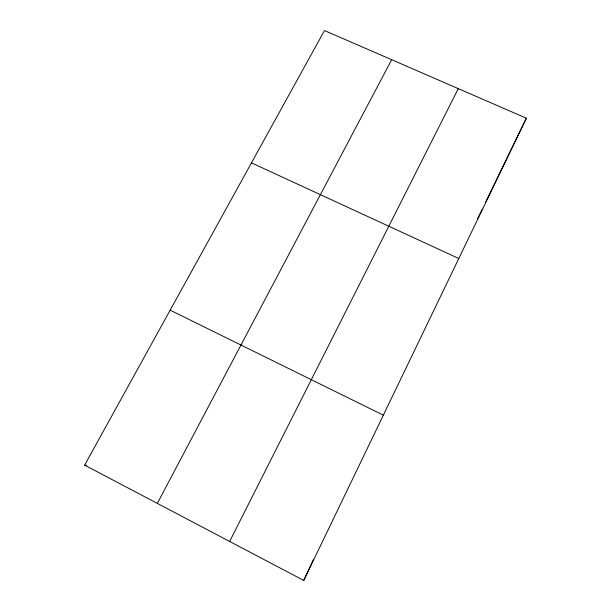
<?xml version="1.0" encoding="UTF-8"?>
<svg xmlns="http://www.w3.org/2000/svg" width="611" height="611" viewBox="0 0 611 611"><rect width="100%" height="100%" fill="white"/><g stroke="black" fill="none" stroke-linecap="round" stroke-linejoin="round"><path stroke-width="0.92" d="M303.751 580.45L526.369 118.19L324.494 30.55L84.631 465.139L303.751 580.45L313.481 559.37M477.626 218.608L482.14 209.306M485.424 202.547L491.954 189.089M492.764 187.409L526.369 118.19M229.652 541.453L458.281 88.633M157.333 503.395L391.659 59.71M84.631 465.139L86.403 465.429M251.465 162.862L458.785 258.514M170.164 310.167L383.349 415.167"/></g></svg>
